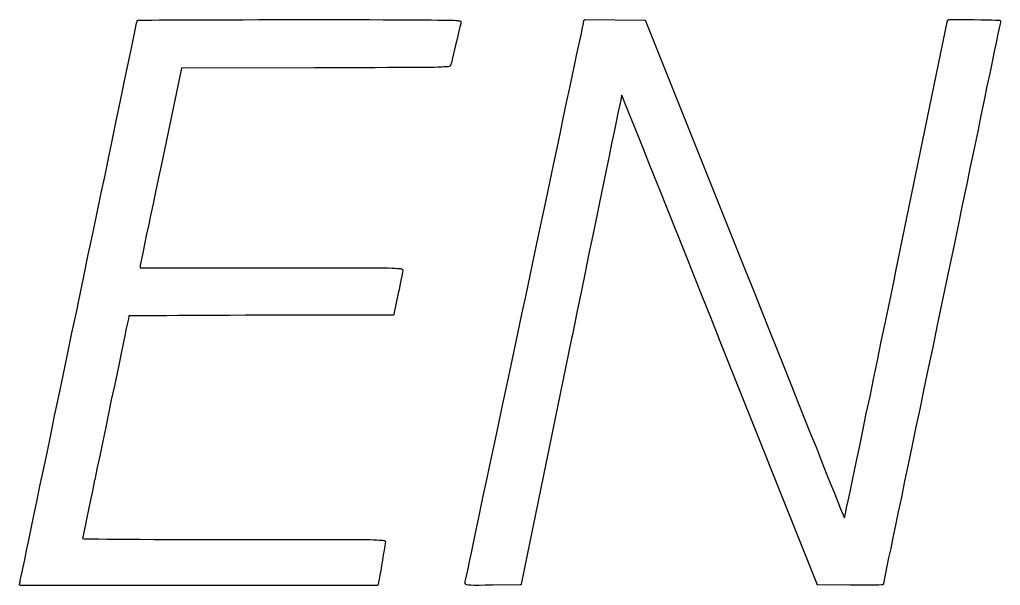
# Model space of a CAD drawing. Extents: x 107.7 to 189.7, y -115.4 to -83.3.
# Drawn here: x 156.985 to 161.521, y -114.108 to -111.49 of the extents above; entities that cross this region are included whole.
import ezdxf

# ---------------------------------------------------------------- set-up
doc = ezdxf.new("R2010")
doc.units = 0
doc.layers.add('BLACK', color=7, linetype='CONTINUOUS')

msp = doc.modelspace()

# ---------------------------------------------------------------- linework, layer by layer
at = {"layer": 'BLACK', "linetype": 'CONTINUOUS'}
for p, q in [((157.529, -111.495), (157.529, -111.494)), ((157.529, -111.494), (157.529, -111.494)), ((157.529, -111.494), (157.529, -111.494)), ((157.529, -111.494), (157.529, -111.494)), ((157.529, -111.494), (157.53, -111.494)), ((157.53, -111.494), (157.53, -111.493)), ((157.53, -111.493), (157.53, -111.493)), ((157.53, -111.493), (157.53, -111.493)), ((157.53, -111.493), (157.531, -111.493)), ((157.53, -111.494), (157.53, -111.494)), ((157.531, -111.493), (157.531, -111.493)), ((157.531, -111.493), (157.531, -111.493)), ((157.531, -111.493), (157.531, -111.493)), ((157.531, -111.493), (157.532, -111.493)), ((157.532, -111.493), (157.532, -111.493)), ((157.532, -111.493), (157.532, -111.493)), ((157.532, -111.493), (157.532, -111.493)), ((157.532, -111.493), (157.533, -111.493)), ((157.533, -111.493), (157.537, -111.492)), ((157.537, -111.492), (157.537, -111.492)), ((157.537, -111.492), (157.537, -111.492)), ((157.537, -111.492), (157.537, -111.492)), ((157.537, -111.492), (157.549, -111.492)), ((157.549, -111.492), (157.549, -111.492)), ((157.549, -111.492), (157.549, -111.492)), ((157.549, -111.492), (157.569, -111.492)), ((157.569, -111.492), (157.569, -111.492)), ((157.569, -111.492), (157.596, -111.492)), ((157.596, -111.492), (157.63, -111.491)), ((157.596, -111.492), (157.596, -111.492)), ((157.63, -111.491), (157.63, -111.491)), ((157.63, -111.491), (157.67, -111.491)), ((157.67, -111.491), (157.67, -111.491)), ((157.67, -111.491), (157.716, -111.491)), ((157.716, -111.491), (157.716, -111.491)), ((157.716, -111.491), (157.767, -111.491)), ((157.767, -111.491), (157.767, -111.491)), ((157.767, -111.491), (157.824, -111.491)), ((157.824, -111.491), (157.824, -111.491)), ((157.824, -111.491), (157.885, -111.491)), ((157.885, -111.491), (157.885, -111.491)), ((157.885, -111.491), (157.95, -111.491)), ((157.95, -111.491), (157.95, -111.491)), ((157.95, -111.491), (158.019, -111.491)), ((158.019, -111.491), (158.092, -111.49)), ((158.019, -111.491), (158.019, -111.491)), ((158.092, -111.49), (158.092, -111.49)), ((158.092, -111.49), (158.167, -111.49)), ((158.167, -111.49), (158.167, -111.49)), ((158.167, -111.49), (158.245, -111.49)), ((158.245, -111.49), (158.245, -111.49)), ((158.245, -111.49), (158.278, -111.49)), ((158.278, -111.49), (158.278, -111.49)), ((158.278, -111.49), (158.372, -111.49)), ((158.372, -111.49), (158.372, -111.49)), ((158.372, -111.49), (158.457, -111.49)), ((158.457, -111.49), (158.457, -111.49)), ((158.457, -111.49), (158.534, -111.49)), ((158.534, -111.49), (158.534, -111.49)), ((158.534, -111.49), (158.604, -111.49)), ((158.604, -111.49), (158.604, -111.49)), ((158.604, -111.49), (158.667, -111.491)), ((158.667, -111.491), (158.667, -111.491)), ((158.667, -111.491), (158.724, -111.491)), ((158.724, -111.491), (158.724, -111.491)), ((158.724, -111.491), (158.774, -111.491)), ((158.774, -111.491), (158.774, -111.491)), ((158.774, -111.491), (158.818, -111.491)), ((158.818, -111.491), (158.818, -111.491)), ((158.818, -111.491), (158.857, -111.491)), ((158.857, -111.491), (158.857, -111.491)), ((158.857, -111.491), (158.89, -111.491)), ((158.89, -111.491), (158.89, -111.491)), ((158.89, -111.491), (158.919, -111.492)), ((158.919, -111.492), (158.919, -111.492)), ((158.919, -111.492), (158.943, -111.492)), ((158.943, -111.492), (158.943, -111.492)), ((158.943, -111.492), (158.943, -111.492)), ((158.943, -111.492), (158.963, -111.492)), ((158.963, -111.492), (158.963, -111.492)), ((158.963, -111.492), (158.98, -111.493)), ((158.98, -111.493), (158.98, -111.493)), ((158.98, -111.493), (158.98, -111.493)), ((158.98, -111.493), (158.993, -111.493)), ((158.993, -111.493), (158.993, -111.493)), ((158.993, -111.493), (158.993, -111.493)), ((158.993, -111.493), (158.993, -111.493)), ((158.993, -111.493), (159.003, -111.494)), ((159.003, -111.494), (159.003, -111.494)), ((159.003, -111.494), (159.003, -111.494)), ((159.003, -111.494), (159.003, -111.494)), ((159.003, -111.494), (159.011, -111.494)), ((159.011, -111.494), (159.011, -111.494)), ((159.011, -111.494), (159.011, -111.494)), ((159.011, -111.494), (159.011, -111.494)), ((159.011, -111.494), (159.016, -111.495)), ((159.591, -111.517), (159.595, -111.494)), ((159.595, -111.494), (159.595, -111.493)), ((159.595, -111.493), (159.595, -111.493)), ((159.595, -111.493), (159.595, -111.493)), ((159.595, -111.493), (159.596, -111.493)), ((159.595, -111.494), (159.595, -111.494)), ((159.595, -111.494), (159.595, -111.494)), ((159.596, -111.492), (159.597, -111.491)), ((159.596, -111.493), (159.596, -111.492)), ((159.596, -111.492), (159.596, -111.492)), ((159.596, -111.492), (159.596, -111.492)), ((159.596, -111.492), (159.596, -111.492)), ((159.596, -111.492), (159.596, -111.492)), ((159.596, -111.492), (159.596, -111.492)), ((159.596, -111.492), (159.596, -111.492)), ((159.597, -111.491), (159.597, -111.491)), ((159.597, -111.491), (159.597, -111.491)), ((159.597, -111.491), (159.597, -111.491)), ((159.597, -111.491), (159.598, -111.491)), ((159.598, -111.491), (159.598, -111.491)), ((159.598, -111.491), (159.598, -111.491)), ((159.598, -111.491), (159.598, -111.491)), ((159.598, -111.491), (159.599, -111.491)), ((159.599, -111.491), (159.599, -111.49)), ((159.599, -111.49), (159.599, -111.49)), ((159.599, -111.49), (159.599, -111.49)), ((159.599, -111.49), (159.599, -111.49)), ((159.599, -111.49), (159.6, -111.49)), ((159.6, -111.49), (159.738, -111.491)), ((159.738, -111.491), (159.875, -111.493)), ((159.875, -111.493), (159.875, -111.493)), ((159.875, -111.493), (159.876, -111.493)), ((159.876, -111.493), (159.876, -111.493)), ((159.876, -111.493), (159.876, -111.493)), ((159.876, -111.493), (159.876, -111.493)), ((159.876, -111.493), (159.877, -111.493)), ((159.877, -111.493), (159.877, -111.493)), ((159.877, -111.493), (159.877, -111.493)), ((159.877, -111.493), (159.877, -111.493)), ((159.877, -111.493), (159.878, -111.493)), ((159.878, -111.493), (159.878, -111.493)), ((159.878, -111.493), (159.878, -111.493)), ((159.878, -111.493), (159.878, -111.493)), ((159.878, -111.493), (159.878, -111.494)), ((159.878, -111.494), (159.879, -111.494)), ((159.879, -111.494), (159.879, -111.494)), ((159.879, -111.494), (159.879, -111.494)), ((159.879, -111.494), (159.879, -111.495)), ((161.038, -112.654), (161.277, -111.494)), ((161.277, -111.493), (161.278, -111.492)), ((161.277, -111.494), (161.277, -111.493)), ((161.277, -111.493), (161.277, -111.493)), ((161.277, -111.493), (161.277, -111.493)), ((161.277, -111.493), (161.277, -111.493)), ((161.277, -111.493), (161.277, -111.493)), ((161.277, -111.493), (161.277, -111.493)), ((161.277, -111.493), (161.277, -111.493)), ((161.277, -111.494), (161.277, -111.494)), ((161.277, -111.494), (161.277, -111.494)), ((161.278, -111.492), (161.279, -111.491)), ((161.278, -111.492), (161.278, -111.492)), ((161.278, -111.492), (161.278, -111.492)), ((161.278, -111.492), (161.278, -111.492)), ((161.278, -111.492), (161.278, -111.492)), ((161.279, -111.491), (161.279, -111.491)), ((161.279, -111.491), (161.279, -111.491)), ((161.279, -111.491), (161.279, -111.491)), ((161.279, -111.491), (161.28, -111.491)), ((161.28, -111.491), (161.28, -111.491)), ((161.28, -111.491), (161.28, -111.491)), ((161.28, -111.491), (161.28, -111.491)), ((161.28, -111.491), (161.281, -111.491)), ((161.281, -111.491), (161.281, -111.49)), ((161.281, -111.49), (161.282, -111.49)), ((161.281, -111.491), (161.281, -111.491)), ((161.281, -111.491), (161.281, -111.491)), ((161.282, -111.49), (161.399, -111.49)), ((161.399, -111.49), (161.399, -111.49)), ((161.399, -111.49), (161.43, -111.491)), ((161.43, -111.491), (161.43, -111.491)), ((161.43, -111.491), (161.457, -111.491)), ((161.457, -111.491), (161.457, -111.491)), ((161.457, -111.491), (161.457, -111.491)), ((161.457, -111.491), (161.481, -111.491)), ((161.481, -111.491), (161.481, -111.491)), ((161.481, -111.491), (161.481, -111.491)), ((161.481, -111.491), (161.499, -111.492)), ((161.499, -111.492), (161.499, -111.492)), ((161.499, -111.492), (161.499, -111.492)), ((161.499, -111.492), (161.499, -111.492)), ((161.499, -111.492), (161.512, -111.492)), ((161.512, -111.492), (161.512, -111.492)), ((161.512, -111.492), (161.512, -111.492)), ((161.512, -111.492), (161.512, -111.492)), ((161.512, -111.492), (161.517, -111.493)), ((161.517, -111.493), (161.517, -111.493)), ((161.517, -111.493), (161.517, -111.493)), ((161.517, -111.493), (161.517, -111.493)), ((161.517, -111.493), (161.518, -111.493)), ((161.518, -111.493), (161.518, -111.493)), ((161.518, -111.493), (161.518, -111.493)), ((161.518, -111.493), (161.518, -111.493)), ((161.518, -111.493), (161.519, -111.493)), ((161.519, -111.493), (161.519, -111.494)), ((161.519, -111.494), (161.519, -111.494)), ((161.519, -111.494), (161.519, -111.494)), ((161.519, -111.494), (161.519, -111.494)), ((161.519, -111.494), (161.52, -111.494)), ((161.52, -111.494), (161.52, -111.494)), ((161.52, -111.494), (161.52, -111.494)), ((161.52, -111.494), (161.52, -111.495)), ((157.518, -111.545), (157.523, -111.522)), ((157.523, -111.522), (157.526, -111.506)), ((157.523, -111.522), (157.523, -111.522)), ((157.526, -111.506), (157.528, -111.498)), ((157.526, -111.506), (157.526, -111.506)), ((157.528, -111.496), (157.528, -111.495)), ((157.528, -111.495), (157.529, -111.495)), ((157.528, -111.497), (157.528, -111.496)), ((157.528, -111.496), (157.528, -111.496)), ((157.528, -111.496), (157.528, -111.496)), ((157.528, -111.496), (157.528, -111.496)), ((157.528, -111.498), (157.528, -111.497)), ((157.528, -111.497), (157.528, -111.497)), ((157.529, -111.495), (157.529, -111.495)), ((157.529, -111.495), (157.529, -111.495)), ((159.016, -111.495), (159.016, -111.495)), ((159.016, -111.495), (159.016, -111.495)), ((159.016, -111.495), (159.017, -111.495)), ((159.017, -111.495), (159.02, -111.496)), ((159.021, -111.523), (159.017, -111.542)), ((159.02, -111.496), (159.02, -111.496)), ((159.02, -111.496), (159.02, -111.496)), ((159.02, -111.496), (159.02, -111.496)), ((159.02, -111.496), (159.02, -111.496)), ((159.02, -111.496), (159.021, -111.496)), ((159.021, -111.496), (159.023, -111.497)), ((159.025, -111.51), (159.021, -111.523)), ((159.023, -111.497), (159.023, -111.497)), ((159.023, -111.497), (159.023, -111.497)), ((159.023, -111.497), (159.023, -111.497)), ((159.023, -111.497), (159.023, -111.497)), ((159.023, -111.497), (159.024, -111.497)), ((159.024, -111.497), (159.024, -111.497)), ((159.024, -111.497), (159.024, -111.497)), ((159.024, -111.497), (159.024, -111.498)), ((159.024, -111.498), (159.024, -111.498)), ((159.024, -111.498), (159.024, -111.498)), ((159.024, -111.498), (159.025, -111.498)), ((159.025, -111.498), (159.025, -111.499)), ((159.025, -111.499), (159.025, -111.499)), ((159.025, -111.499), (159.026, -111.499)), ((159.026, -111.504), (159.025, -111.51)), ((159.026, -111.499), (159.026, -111.5)), ((159.026, -111.5), (159.026, -111.5)), ((159.026, -111.5), (159.026, -111.5)), ((159.026, -111.5), (159.026, -111.5)), ((159.026, -111.5), (159.026, -111.5)), ((159.026, -111.5), (159.026, -111.501)), ((159.026, -111.501), (159.026, -111.501)), ((159.026, -111.501), (159.026, -111.501)), ((159.026, -111.501), (159.026, -111.501)), ((159.026, -111.501), (159.026, -111.502)), ((159.026, -111.502), (159.026, -111.502)), ((159.026, -111.502), (159.026, -111.502)), ((159.026, -111.502), (159.026, -111.502)), ((159.026, -111.502), (159.026, -111.503)), ((159.026, -111.503), (159.026, -111.503)), ((159.026, -111.503), (159.026, -111.504)), ((159.026, -111.504), (159.026, -111.504)), ((159.583, -111.554), (159.587, -111.533)), ((159.587, -111.533), (159.59, -111.52)), ((159.587, -111.533), (159.587, -111.533)), ((159.59, -111.52), (159.591, -111.517)), ((159.59, -111.52), (159.59, -111.52)), ((159.591, -111.517), (159.591, -111.517)), ((159.879, -111.495), (159.879, -111.495)), ((159.879, -111.495), (159.879, -111.495)), ((159.879, -111.495), (159.879, -111.495)), ((159.879, -111.495), (159.88, -111.495)), ((159.88, -111.495), (159.88, -111.496)), ((159.88, -111.496), (159.88, -111.496)), ((159.88, -111.496), (159.88, -111.496)), ((159.88, -111.496), (159.88, -111.496)), ((159.88, -111.496), (160.342, -112.652)), ((161.514, -111.536), (161.508, -111.563)), ((161.518, -111.516), (161.514, -111.536)), ((161.514, -111.536), (161.514, -111.536)), ((161.514, -111.536), (161.514, -111.536)), ((161.521, -111.503), (161.518, -111.516)), ((161.518, -111.516), (161.518, -111.516)), ((161.52, -111.495), (161.52, -111.495)), ((161.52, -111.495), (161.52, -111.495)), ((161.52, -111.495), (161.52, -111.495)), ((161.52, -111.495), (161.52, -111.495)), ((161.52, -111.495), (161.52, -111.495)), ((161.52, -111.495), (161.52, -111.495)), ((161.52, -111.495), (161.521, -111.495)), ((161.521, -111.495), (161.521, -111.495)), ((161.521, -111.495), (161.521, -111.495)), ((161.521, -111.495), (161.521, -111.495)), ((161.521, -111.495), (161.521, -111.496)), ((161.521, -111.496), (161.521, -111.496)), ((161.521, -111.496), (161.521, -111.496)), ((161.521, -111.496), (161.521, -111.496)), ((161.521, -111.496), (161.521, -111.497)), ((161.521, -111.497), (161.521, -111.497)), ((161.521, -111.497), (161.521, -111.497)), ((161.521, -111.497), (161.521, -111.497)), ((161.521, -111.497), (161.521, -111.497)), ((161.521, -111.497), (161.521, -111.498)), ((161.521, -111.498), (161.521, -111.498)), ((161.521, -111.498), (161.521, -111.498)), ((161.521, -111.498), (161.521, -111.498)), ((161.521, -111.498), (161.521, -111.499)), ((161.521, -111.499), (161.521, -111.499)), ((161.521, -111.499), (161.521, -111.499)), ((161.521, -111.499), (161.521, -111.503)), ((161.521, -111.503), (161.521, -111.503)), ((161.521, -111.503), (161.521, -111.503)), ((157.504, -111.614), (157.512, -111.576)), ((157.512, -111.576), (157.518, -111.546)), ((157.512, -111.576), (157.512, -111.576)), ((157.518, -111.546), (157.518, -111.545)), ((159.011, -111.565), (159.005, -111.591)), ((159.017, -111.542), (159.011, -111.565)), ((159.011, -111.565), (159.011, -111.565)), ((159.017, -111.542), (159.017, -111.542)), ((159.57, -111.615), (159.577, -111.581)), ((159.577, -111.581), (159.583, -111.554)), ((159.577, -111.581), (159.577, -111.581)), ((159.583, -111.554), (159.583, -111.554)), ((159.583, -111.554), (159.583, -111.554)), ((161.508, -111.563), (161.501, -111.597)), ((161.508, -111.563), (161.508, -111.563)), ((157.495, -111.658), (157.504, -111.614)), ((157.504, -111.614), (157.504, -111.614)), ((157.504, -111.614), (157.504, -111.614)), ((158.996, -111.629), (158.99, -111.654)), ((159.002, -111.602), (158.996, -111.629)), ((158.996, -111.629), (158.996, -111.629)), ((158.996, -111.629), (158.996, -111.629)), ((159.005, -111.591), (159.002, -111.602)), ((159.002, -111.602), (159.002, -111.602)), ((159.005, -111.591), (159.005, -111.591)), ((159.005, -111.591), (159.005, -111.591)), ((159.561, -111.656), (159.57, -111.615)), ((159.57, -111.615), (159.57, -111.615)), ((161.501, -111.597), (161.493, -111.638)), ((161.501, -111.597), (161.501, -111.597)), ((161.501, -111.597), (161.501, -111.597)), ((157.484, -111.709), (157.495, -111.658)), ((157.495, -111.658), (157.495, -111.658)), ((157.495, -111.658), (157.495, -111.658)), ((158.985, -111.675), (158.982, -111.69)), ((158.99, -111.654), (158.985, -111.674)), ((158.985, -111.674), (158.985, -111.675)), ((158.99, -111.654), (158.99, -111.654)), ((158.99, -111.654), (158.99, -111.654)), ((159.551, -111.702), (159.561, -111.656)), ((159.561, -111.656), (159.561, -111.656)), ((161.493, -111.638), (161.483, -111.686)), ((161.493, -111.638), (161.493, -111.638)), ((157.472, -111.765), (157.484, -111.709)), ((157.484, -111.709), (157.484, -111.709)), ((157.484, -111.709), (157.484, -111.709)), ((157.734, -111.714), (157.639, -112.167)), ((158.351, -111.713), (157.734, -111.714)), ((158.418, -111.713), (158.351, -111.713)), ((158.496, -111.713), (158.418, -111.713)), ((158.567, -111.713), (158.496, -111.713)), ((158.496, -111.713), (158.496, -111.713)), ((158.63, -111.713), (158.567, -111.713)), ((158.567, -111.713), (158.567, -111.713)), ((158.687, -111.712), (158.63, -111.713)), ((158.63, -111.713), (158.63, -111.713)), ((158.737, -111.712), (158.687, -111.712)), ((158.687, -111.712), (158.687, -111.712)), ((158.78, -111.712), (158.737, -111.712)), ((158.737, -111.712), (158.737, -111.712)), ((158.818, -111.712), (158.78, -111.712)), ((158.78, -111.712), (158.78, -111.712)), ((158.851, -111.711), (158.818, -111.712)), ((158.818, -111.712), (158.818, -111.712)), ((158.879, -111.711), (158.851, -111.711)), ((158.851, -111.711), (158.851, -111.711)), ((158.902, -111.711), (158.879, -111.711)), ((158.879, -111.711), (158.879, -111.711)), ((158.879, -111.711), (158.879, -111.711)), ((158.921, -111.71), (158.902, -111.711)), ((158.902, -111.711), (158.902, -111.711)), ((158.902, -111.711), (158.902, -111.711)), ((158.937, -111.71), (158.921, -111.71)), ((158.921, -111.71), (158.921, -111.71)), ((158.921, -111.71), (158.921, -111.71)), ((158.949, -111.709), (158.937, -111.71)), ((158.937, -111.71), (158.937, -111.71)), ((158.937, -111.71), (158.937, -111.71)), ((158.958, -111.709), (158.949, -111.709)), ((158.949, -111.709), (158.949, -111.709)), ((158.949, -111.709), (158.949, -111.709)), ((158.949, -111.709), (158.949, -111.709)), ((158.965, -111.708), (158.958, -111.709)), ((158.958, -111.709), (158.958, -111.709)), ((158.958, -111.709), (158.958, -111.709)), ((158.958, -111.709), (158.958, -111.709)), ((158.97, -111.707), (158.965, -111.708)), ((158.965, -111.708), (158.965, -111.708)), ((158.965, -111.708), (158.965, -111.708)), ((158.965, -111.708), (158.965, -111.708)), ((158.973, -111.706), (158.97, -111.707)), ((158.97, -111.707), (158.97, -111.707)), ((158.97, -111.707), (158.97, -111.707)), ((158.97, -111.707), (158.97, -111.707)), ((158.974, -111.706), (158.973, -111.706)), ((158.973, -111.706), (158.973, -111.706)), ((158.973, -111.706), (158.973, -111.706)), ((158.976, -111.705), (158.974, -111.706)), ((158.974, -111.706), (158.974, -111.706)), ((158.974, -111.706), (158.974, -111.706)), ((158.974, -111.706), (158.974, -111.706)), ((158.974, -111.706), (158.974, -111.706)), ((158.977, -111.704), (158.976, -111.705)), ((158.976, -111.705), (158.976, -111.705)), ((158.976, -111.705), (158.976, -111.705)), ((158.976, -111.705), (158.976, -111.705)), ((158.978, -111.703), (158.977, -111.703)), ((158.977, -111.703), (158.977, -111.704)), ((158.977, -111.704), (158.977, -111.704)), ((158.977, -111.704), (158.977, -111.704)), ((158.977, -111.704), (158.977, -111.704)), ((158.977, -111.704), (158.977, -111.704)), ((158.977, -111.704), (158.977, -111.704)), ((158.979, -111.701), (158.978, -111.702)), ((158.978, -111.702), (158.978, -111.702)), ((158.978, -111.702), (158.978, -111.702)), ((158.978, -111.702), (158.978, -111.702)), ((158.978, -111.702), (158.978, -111.703)), ((158.981, -111.69), (158.979, -111.699)), ((158.979, -111.699), (158.979, -111.699)), ((158.979, -111.699), (158.979, -111.699)), ((158.979, -111.699), (158.979, -111.699)), ((158.979, -111.699), (158.979, -111.701)), ((158.979, -111.701), (158.979, -111.701)), ((158.979, -111.701), (158.979, -111.701)), ((158.979, -111.701), (158.979, -111.701)), ((158.982, -111.69), (158.981, -111.69)), ((158.981, -111.69), (158.981, -111.69)), ((159.54, -111.754), (159.551, -111.702)), ((159.551, -111.702), (159.551, -111.702)), ((159.551, -111.702), (159.551, -111.702)), ((161.483, -111.686), (161.472, -111.739)), ((157.459, -111.827), (157.472, -111.765)), ((157.472, -111.765), (157.472, -111.765)), ((157.472, -111.765), (157.472, -111.765)), ((159.528, -111.812), (159.54, -111.755)), ((159.54, -111.755), (159.54, -111.754)), ((159.54, -111.754), (159.54, -111.754)), ((161.472, -111.739), (161.459, -111.798)), ((159.515, -111.874), (159.528, -111.812)), ((159.528, -111.812), (159.528, -111.812)), ((159.528, -111.812), (159.528, -111.812)), ((161.459, -111.798), (161.446, -111.863)), ((161.459, -111.798), (161.459, -111.798)), ((157.445, -111.894), (157.459, -111.827)), ((157.459, -111.827), (157.459, -111.827)), ((157.459, -111.827), (157.459, -111.827)), ((159.769, -111.842), (159.765, -111.862)), ((159.77, -111.84), (159.769, -111.842)), ((159.769, -111.842), (159.769, -111.842)), ((159.776, -111.855), (159.77, -111.84)), ((159.785, -111.879), (159.776, -111.855)), ((159.776, -111.855), (159.776, -111.855)), ((157.43, -111.966), (157.445, -111.894)), ((157.445, -111.894), (157.445, -111.894)), ((157.445, -111.894), (157.445, -111.894)), ((159.501, -111.94), (159.515, -111.874)), ((159.515, -111.874), (159.515, -111.874)), ((159.515, -111.874), (159.515, -111.874)), ((159.759, -111.889), (159.752, -111.923)), ((159.765, -111.862), (159.759, -111.889)), ((159.759, -111.889), (159.759, -111.889)), ((159.765, -111.862), (159.765, -111.862)), ((159.765, -111.862), (159.765, -111.862)), ((159.798, -111.909), (159.785, -111.879)), ((159.785, -111.879), (159.785, -111.879)), ((159.785, -111.879), (159.785, -111.879)), ((161.446, -111.863), (161.431, -111.933)), ((161.446, -111.863), (161.446, -111.863)), ((159.486, -112.011), (159.501, -111.94)), ((159.501, -111.94), (159.501, -111.94)), ((159.501, -111.94), (159.501, -111.94)), ((159.752, -111.923), (159.744, -111.963)), ((159.752, -111.923), (159.752, -111.923)), ((159.798, -111.91), (159.798, -111.909)), ((159.798, -111.909), (159.798, -111.909)), ((159.813, -111.947), (159.798, -111.91)), ((159.83, -111.99), (159.813, -111.947)), ((159.813, -111.947), (159.813, -111.947)), ((161.431, -111.933), (161.416, -112.008)), ((157.414, -112.043), (157.43, -111.966)), ((157.43, -111.966), (157.43, -111.966)), ((157.43, -111.966), (157.43, -111.966)), ((159.744, -111.963), (159.734, -112.01)), ((159.744, -111.963), (159.744, -111.963)), ((159.85, -112.039), (159.83, -111.99)), ((159.83, -111.99), (159.83, -111.99)), ((159.471, -112.085), (159.486, -112.011)), ((159.486, -112.011), (159.486, -112.011)), ((159.486, -112.011), (159.486, -112.011)), ((159.734, -112.01), (159.723, -112.063)), ((159.734, -112.01), (159.734, -112.01)), ((159.872, -112.093), (159.85, -112.039)), ((159.85, -112.039), (159.85, -112.039)), ((159.85, -112.039), (159.85, -112.039)), ((161.416, -112.008), (161.399, -112.087)), ((161.416, -112.008), (161.416, -112.008)), ((157.397, -112.125), (157.414, -112.043)), ((157.414, -112.043), (157.414, -112.043)), ((157.414, -112.043), (157.414, -112.043)), ((159.723, -112.063), (159.711, -112.122)), ((159.723, -112.063), (159.723, -112.063)), ((157.38, -112.21), (157.397, -112.125)), ((157.397, -112.125), (157.397, -112.125)), ((157.397, -112.125), (157.397, -112.125)), ((159.454, -112.162), (159.471, -112.085)), ((159.471, -112.085), (159.471, -112.085)), ((159.711, -112.122), (159.698, -112.186)), ((159.711, -112.122), (159.711, -112.122)), ((159.895, -112.152), (159.872, -112.093)), ((159.872, -112.093), (159.872, -112.093)), ((159.872, -112.093), (159.872, -112.093)), ((161.399, -112.087), (161.382, -112.171)), ((157.639, -112.167), (157.626, -112.228)), ((159.437, -112.243), (159.454, -112.162)), ((159.454, -112.162), (159.454, -112.162)), ((159.454, -112.162), (159.454, -112.162)), ((159.895, -112.153), (159.895, -112.152)), ((159.895, -112.152), (159.895, -112.152)), ((159.921, -112.217), (159.895, -112.153)), ((161.382, -112.171), (161.364, -112.258)), ((157.361, -112.299), (157.38, -112.21)), ((157.38, -112.21), (157.38, -112.21)), ((159.698, -112.186), (159.684, -112.254)), ((159.949, -112.286), (159.921, -112.217)), ((159.921, -112.217), (159.921, -112.217)), ((157.626, -112.228), (157.613, -112.287)), ((157.626, -112.228), (157.626, -112.228)), ((159.42, -112.325), (159.437, -112.243)), ((159.437, -112.243), (159.437, -112.243)), ((159.684, -112.254), (159.669, -112.328)), ((161.364, -112.258), (161.345, -112.349)), ((161.364, -112.258), (161.364, -112.258)), ((157.342, -112.391), (157.361, -112.299)), ((157.361, -112.299), (157.361, -112.299)), ((157.361, -112.299), (157.361, -112.299)), ((157.613, -112.287), (157.602, -112.343)), ((157.613, -112.287), (157.613, -112.287)), ((159.978, -112.359), (159.949, -112.286)), ((159.949, -112.286), (159.949, -112.286)), ((159.949, -112.286), (159.949, -112.286)), ((157.602, -112.343), (157.591, -112.396)), ((157.602, -112.343), (157.602, -112.343)), ((159.402, -112.41), (159.42, -112.325)), ((159.669, -112.328), (159.653, -112.405)), ((161.345, -112.349), (161.325, -112.443)), ((157.322, -112.487), (157.342, -112.391)), ((157.342, -112.391), (157.342, -112.391)), ((157.591, -112.396), (157.581, -112.445)), ((157.591, -112.396), (157.591, -112.396)), ((160.009, -112.436), (159.978, -112.359)), ((159.978, -112.359), (159.978, -112.359)), ((157.581, -112.445), (157.571, -112.489)), ((157.581, -112.445), (157.581, -112.445)), ((159.384, -112.497), (159.402, -112.41)), ((159.402, -112.41), (159.402, -112.41)), ((159.653, -112.405), (159.636, -112.487)), ((159.653, -112.405), (159.653, -112.405)), ((160.041, -112.517), (160.009, -112.436)), ((160.009, -112.436), (160.009, -112.436)), ((161.325, -112.443), (161.305, -112.54)), ((157.301, -112.585), (157.322, -112.487)), ((157.322, -112.487), (157.322, -112.487)), ((157.571, -112.489), (157.563, -112.529)), ((157.571, -112.489), (157.571, -112.489)), ((159.636, -112.487), (159.618, -112.572)), ((159.636, -112.487), (159.636, -112.487)), ((157.563, -112.529), (157.556, -112.563)), ((159.365, -112.585), (159.384, -112.497)), ((159.384, -112.497), (159.384, -112.497)), ((160.075, -112.601), (160.041, -112.517)), ((160.041, -112.517), (160.041, -112.517)), ((157.556, -112.563), (157.551, -112.591)), ((157.556, -112.563), (157.556, -112.563)), ((159.618, -112.572), (159.6, -112.66)), ((159.618, -112.572), (159.618, -112.572)), ((161.305, -112.54), (161.284, -112.64)), ((157.28, -112.686), (157.301, -112.585)), ((157.301, -112.585), (157.301, -112.585)), ((157.543, -112.627), (157.542, -112.633)), ((157.546, -112.613), (157.543, -112.627)), ((157.551, -112.591), (157.546, -112.613)), ((157.551, -112.591), (157.551, -112.591)), ((159.346, -112.674), (159.365, -112.585)), ((159.365, -112.585), (159.365, -112.585)), ((160.109, -112.688), (160.075, -112.601)), ((160.075, -112.601), (160.075, -112.601)), ((157.542, -112.633), (157.542, -112.638)), ((157.542, -112.638), (158.145, -112.638)), ((158.145, -112.638), (158.228, -112.638)), ((158.228, -112.638), (158.229, -112.638)), ((158.229, -112.638), (158.304, -112.638)), ((158.304, -112.638), (158.304, -112.638)), ((158.304, -112.638), (158.372, -112.638)), ((158.372, -112.638), (158.372, -112.638)), ((158.372, -112.638), (158.433, -112.638)), ((158.433, -112.638), (158.433, -112.638)), ((158.433, -112.638), (158.487, -112.638)), ((158.487, -112.638), (158.487, -112.638)), ((158.487, -112.638), (158.535, -112.638)), ((158.535, -112.638), (158.535, -112.638)), ((158.535, -112.638), (158.576, -112.638)), ((158.576, -112.638), (158.576, -112.638)), ((158.576, -112.638), (158.612, -112.638)), ((158.612, -112.638), (158.612, -112.638)), ((158.612, -112.638), (158.643, -112.638)), ((158.643, -112.638), (158.643, -112.638)), ((158.643, -112.638), (158.669, -112.639)), ((158.669, -112.639), (158.669, -112.639)), ((158.669, -112.639), (158.669, -112.639)), ((158.669, -112.639), (158.69, -112.639)), ((158.69, -112.639), (158.69, -112.639)), ((158.69, -112.639), (158.708, -112.64)), ((158.708, -112.64), (158.708, -112.64)), ((158.708, -112.64), (158.708, -112.64)), ((158.708, -112.64), (158.722, -112.64)), ((158.722, -112.64), (158.722, -112.64)), ((158.722, -112.64), (158.722, -112.64)), ((158.722, -112.64), (158.722, -112.64)), ((158.722, -112.64), (158.732, -112.641)), ((158.732, -112.641), (158.732, -112.641)), ((158.732, -112.641), (158.732, -112.641)), ((158.732, -112.641), (158.732, -112.641)), ((158.732, -112.641), (158.74, -112.641)), ((158.74, -112.641), (158.74, -112.641)), ((158.74, -112.641), (158.741, -112.641)), ((158.741, -112.641), (158.741, -112.641)), ((158.741, -112.641), (158.746, -112.642)), ((158.746, -112.642), (158.746, -112.642)), ((158.746, -112.642), (158.746, -112.642)), ((158.746, -112.642), (158.747, -112.642)), ((158.747, -112.642), (158.75, -112.643)), ((158.75, -112.643), (158.75, -112.643)), ((158.75, -112.643), (158.751, -112.643)), ((158.754, -112.67), (158.75, -112.689)), ((158.751, -112.643), (158.751, -112.643)), ((158.751, -112.643), (158.753, -112.644)), ((158.753, -112.644), (158.753, -112.644)), ((158.753, -112.644), (158.753, -112.644)), ((158.753, -112.644), (158.753, -112.644)), ((158.753, -112.644), (158.754, -112.644)), ((158.754, -112.644), (158.754, -112.644)), ((158.754, -112.644), (158.754, -112.644)), ((158.754, -112.644), (158.754, -112.645)), ((158.754, -112.645), (158.754, -112.645)), ((158.754, -112.645), (158.755, -112.645)), ((158.756, -112.657), (158.754, -112.67)), ((158.754, -112.67), (158.754, -112.67)), ((158.755, -112.645), (158.755, -112.645)), ((158.755, -112.645), (158.755, -112.645)), ((158.755, -112.645), (158.756, -112.646)), ((158.756, -112.646), (158.756, -112.646)), ((158.756, -112.646), (158.756, -112.647)), ((158.756, -112.647), (158.756, -112.647)), ((158.756, -112.647), (158.756, -112.647)), ((158.756, -112.647), (158.756, -112.647)), ((158.756, -112.647), (158.756, -112.647)), ((158.756, -112.647), (158.757, -112.648)), ((158.757, -112.651), (158.756, -112.657)), ((158.756, -112.657), (158.756, -112.657)), ((158.756, -112.657), (158.756, -112.657)), ((158.756, -112.657), (158.756, -112.657)), ((158.757, -112.648), (158.757, -112.648)), ((158.757, -112.648), (158.757, -112.648)), ((158.757, -112.648), (158.757, -112.648)), ((158.757, -112.648), (158.757, -112.649)), ((158.757, -112.649), (158.757, -112.649)), ((158.757, -112.649), (158.757, -112.649)), ((158.757, -112.649), (158.757, -112.65)), ((158.757, -112.65), (158.757, -112.65)), ((158.757, -112.65), (158.757, -112.65)), ((158.757, -112.65), (158.757, -112.65)), ((158.757, -112.65), (158.757, -112.651)), ((158.757, -112.651), (158.757, -112.651)), ((159.327, -112.763), (159.346, -112.674)), ((159.346, -112.674), (159.346, -112.674)), ((159.6, -112.66), (159.582, -112.751)), ((159.6, -112.66), (159.6, -112.66)), ((160.342, -112.652), (160.38, -112.747)), ((161.029, -112.697), (161.038, -112.654)), ((161.038, -112.654), (161.038, -112.654)), ((161.038, -112.654), (161.038, -112.654)), ((161.284, -112.64), (161.263, -112.742)), ((161.284, -112.64), (161.284, -112.64)), ((157.259, -112.789), (157.28, -112.686)), ((157.28, -112.686), (157.28, -112.686)), ((158.745, -112.713), (158.74, -112.739)), ((158.75, -112.689), (158.745, -112.713)), ((158.745, -112.713), (158.745, -112.713)), ((158.745, -112.713), (158.745, -112.713)), ((158.75, -112.689), (158.75, -112.689)), ((158.75, -112.689), (158.75, -112.689)), ((158.75, -112.689), (158.75, -112.689)), ((158.75, -112.689), (158.75, -112.689)), ((160.145, -112.777), (160.109, -112.688)), ((160.109, -112.688), (160.109, -112.688)), ((160.109, -112.688), (160.109, -112.688)), ((161.009, -112.793), (161.029, -112.697)), ((161.029, -112.697), (161.029, -112.697)), ((161.029, -112.697), (161.029, -112.697)), ((158.736, -112.756), (158.716, -112.853)), ((158.74, -112.739), (158.736, -112.756)), ((158.736, -112.756), (158.736, -112.756)), ((158.74, -112.739), (158.74, -112.739)), ((159.308, -112.853), (159.327, -112.763)), ((159.327, -112.763), (159.327, -112.763)), ((159.582, -112.751), (159.562, -112.845)), ((159.582, -112.751), (159.582, -112.751)), ((160.38, -112.747), (160.417, -112.84)), ((161.263, -112.742), (161.25, -112.8)), ((157.249, -112.838), (157.259, -112.789)), ((160.182, -112.869), (160.145, -112.777)), ((160.145, -112.777), (160.145, -112.777)), ((160.145, -112.777), (160.145, -112.777)), ((160.989, -112.888), (161.009, -112.793)), ((161.009, -112.793), (161.009, -112.793)), ((161.25, -112.8), (161.229, -112.904)), ((157.227, -112.94), (157.249, -112.838)), ((157.249, -112.838), (157.249, -112.838)), ((158.716, -112.855), (158.715, -112.855)), ((158.715, -112.855), (158.715, -112.855)), ((158.715, -112.855), (158.715, -112.855)), ((158.715, -112.855), (158.715, -112.855)), ((158.715, -112.855), (158.715, -112.856)), ((158.716, -112.853), (158.716, -112.853)), ((158.716, -112.853), (158.716, -112.854)), ((158.716, -112.854), (158.716, -112.854)), ((158.716, -112.854), (158.716, -112.854)), ((158.716, -112.854), (158.716, -112.854)), ((158.716, -112.854), (158.716, -112.855)), ((159.289, -112.942), (159.308, -112.853)), ((159.562, -112.845), (159.543, -112.941)), ((160.417, -112.84), (160.417, -112.84)), ((160.417, -112.84), (160.453, -112.93)), ((157.484, -112.893), (157.478, -112.919)), ((157.488, -112.874), (157.484, -112.893)), ((157.484, -112.893), (157.484, -112.893)), ((157.49, -112.862), (157.488, -112.874)), ((157.488, -112.874), (157.488, -112.874)), ((157.491, -112.861), (157.49, -112.861)), ((157.49, -112.861), (157.49, -112.862)), ((157.49, -112.862), (157.49, -112.862)), ((157.502, -112.861), (157.491, -112.861)), ((157.522, -112.861), (157.502, -112.861)), ((157.502, -112.861), (157.502, -112.861)), ((157.548, -112.86), (157.522, -112.861)), ((157.522, -112.861), (157.522, -112.861)), ((157.582, -112.86), (157.548, -112.86)), ((157.548, -112.86), (157.548, -112.86)), ((157.621, -112.86), (157.582, -112.86)), ((157.666, -112.86), (157.621, -112.86)), ((157.716, -112.859), (157.666, -112.86)), ((157.771, -112.859), (157.716, -112.859)), ((157.83, -112.859), (157.771, -112.859)), ((157.892, -112.859), (157.83, -112.859)), ((157.959, -112.859), (157.892, -112.859)), ((158.028, -112.858), (157.959, -112.859)), ((158.099, -112.858), (158.028, -112.858)), ((158.711, -112.857), (158.099, -112.858)), ((158.712, -112.857), (158.711, -112.857)), ((158.713, -112.857), (158.712, -112.857)), ((158.712, -112.857), (158.712, -112.857)), ((158.712, -112.857), (158.712, -112.857)), ((158.712, -112.857), (158.712, -112.857)), ((158.714, -112.857), (158.713, -112.857)), ((158.713, -112.857), (158.713, -112.857)), ((158.713, -112.857), (158.713, -112.857)), ((158.713, -112.857), (158.713, -112.857)), ((158.715, -112.856), (158.714, -112.856)), ((158.714, -112.856), (158.714, -112.856)), ((158.714, -112.856), (158.714, -112.856)), ((158.714, -112.856), (158.714, -112.856)), ((158.714, -112.856), (158.714, -112.857)), ((158.715, -112.856), (158.715, -112.856)), ((158.715, -112.856), (158.715, -112.856)), ((160.219, -112.963), (160.182, -112.869)), ((160.182, -112.869), (160.182, -112.869)), ((160.97, -112.979), (160.989, -112.888)), ((160.989, -112.888), (160.989, -112.888)), ((157.206, -113.04), (157.227, -112.94)), ((157.227, -112.94), (157.227, -112.94)), ((157.478, -112.919), (157.472, -112.952)), ((157.478, -112.919), (157.478, -112.919)), ((157.478, -112.919), (157.478, -112.919)), ((159.271, -113.031), (159.289, -112.942)), ((159.289, -112.942), (159.289, -112.942)), ((159.543, -112.942), (159.538, -112.965)), ((159.543, -112.941), (159.543, -112.942)), ((160.453, -112.93), (160.488, -113.018)), ((161.229, -112.904), (161.208, -113.005)), ((157.464, -112.99), (157.455, -113.033)), ((157.472, -112.952), (157.464, -112.99)), ((157.464, -112.99), (157.464, -112.99)), ((157.472, -112.952), (157.472, -112.952)), ((159.538, -112.965), (159.305, -114.102)), ((160.219, -112.964), (160.219, -112.963)), ((160.219, -112.963), (160.219, -112.963)), ((160.673, -114.103), (160.219, -112.964)), ((160.952, -113.068), (160.97, -112.979)), ((160.97, -112.979), (160.97, -112.979)), ((160.97, -112.979), (160.97, -112.979)), ((157.455, -113.033), (157.445, -113.082)), ((157.455, -113.033), (157.455, -113.033)), ((159.252, -113.119), (159.271, -113.031)), ((159.271, -113.031), (159.271, -113.031)), ((160.488, -113.018), (160.488, -113.018)), ((160.488, -113.018), (160.522, -113.103)), ((161.208, -113.005), (161.187, -113.103)), ((161.208, -113.005), (161.208, -113.005)), ((157.186, -113.137), (157.206, -113.04)), ((157.445, -113.082), (157.434, -113.134)), ((157.445, -113.082), (157.445, -113.082)), ((160.934, -113.153), (160.952, -113.068)), ((160.952, -113.068), (160.952, -113.068)), ((160.952, -113.068), (160.952, -113.068)), ((159.234, -113.205), (159.252, -113.119)), ((159.252, -113.119), (159.252, -113.119)), ((160.522, -113.103), (160.555, -113.185)), ((161.187, -113.103), (161.167, -113.199)), ((157.166, -113.232), (157.186, -113.137)), ((157.186, -113.137), (157.186, -113.137)), ((157.434, -113.134), (157.422, -113.191)), ((157.434, -113.134), (157.434, -113.134)), ((160.918, -113.234), (160.934, -113.153)), ((160.934, -113.153), (160.934, -113.153)), ((160.934, -113.153), (160.934, -113.153)), ((157.422, -113.191), (157.409, -113.25)), ((157.422, -113.191), (157.422, -113.191)), ((159.216, -113.29), (159.234, -113.205)), ((160.555, -113.185), (160.555, -113.185)), ((160.555, -113.185), (160.586, -113.263)), ((161.167, -113.199), (161.148, -113.292)), ((157.147, -113.323), (157.166, -113.232)), ((157.166, -113.232), (157.166, -113.232)), ((157.409, -113.25), (157.396, -113.313)), ((157.409, -113.25), (157.409, -113.25)), ((160.586, -113.263), (160.586, -113.263)), ((160.586, -113.263), (160.615, -113.337)), ((160.901, -113.312), (160.918, -113.234)), ((160.918, -113.234), (160.918, -113.234)), ((159.198, -113.373), (159.216, -113.29)), ((159.216, -113.29), (159.216, -113.29)), ((159.216, -113.29), (159.216, -113.29)), ((161.148, -113.292), (161.129, -113.382)), ((157.129, -113.411), (157.147, -113.323)), ((157.396, -113.313), (157.383, -113.376)), ((157.396, -113.313), (157.396, -113.313)), ((160.615, -113.337), (160.643, -113.407)), ((160.886, -113.385), (160.901, -113.312)), ((160.901, -113.312), (160.901, -113.312)), ((157.383, -113.376), (157.37, -113.44)), ((159.181, -113.453), (159.198, -113.373)), ((159.198, -113.373), (159.198, -113.373)), ((160.872, -113.454), (160.886, -113.385)), ((160.886, -113.385), (160.886, -113.385)), ((160.886, -113.385), (160.886, -113.385)), ((161.129, -113.382), (161.111, -113.467)), ((161.129, -113.382), (161.129, -113.382)), ((157.112, -113.494), (157.129, -113.411)), ((157.37, -113.44), (157.357, -113.503)), ((157.37, -113.44), (157.37, -113.44)), ((160.643, -113.407), (160.67, -113.472)), ((159.165, -113.53), (159.181, -113.453)), ((159.181, -113.453), (159.181, -113.453)), ((160.67, -113.472), (160.67, -113.472)), ((160.67, -113.472), (160.67, -113.472)), ((160.67, -113.472), (160.694, -113.533)), ((160.859, -113.518), (160.872, -113.454)), ((160.872, -113.454), (160.872, -113.454)), ((160.872, -113.454), (160.872, -113.454)), ((161.111, -113.467), (161.094, -113.549)), ((161.111, -113.467), (161.111, -113.467)), ((157.095, -113.574), (157.112, -113.494)), ((157.357, -113.503), (157.344, -113.563)), ((159.149, -113.604), (159.165, -113.53)), ((160.694, -113.533), (160.694, -113.533)), ((160.694, -113.533), (160.716, -113.588)), ((160.846, -113.576), (160.859, -113.518)), ((160.859, -113.518), (160.859, -113.518)), ((157.079, -113.649), (157.095, -113.574)), ((157.095, -113.574), (157.095, -113.574)), ((157.344, -113.563), (157.333, -113.619)), ((160.835, -113.629), (160.846, -113.576)), ((160.846, -113.576), (160.846, -113.576)), ((160.846, -113.576), (160.846, -113.576)), ((161.094, -113.549), (161.078, -113.626)), ((157.332, -113.619), (157.322, -113.672)), ((157.333, -113.619), (157.332, -113.619)), ((157.332, -113.619), (157.332, -113.619)), ((159.134, -113.674), (159.149, -113.604)), ((160.716, -113.588), (160.736, -113.638)), ((161.078, -113.626), (161.063, -113.699)), ((161.078, -113.626), (161.078, -113.626)), ((157.065, -113.72), (157.079, -113.649)), ((157.079, -113.649), (157.079, -113.649)), ((157.322, -113.672), (157.312, -113.72)), ((157.322, -113.672), (157.322, -113.672)), ((160.736, -113.638), (160.736, -113.638)), ((160.736, -113.638), (160.736, -113.638)), ((160.736, -113.638), (160.736, -113.638)), ((160.736, -113.638), (160.736, -113.638)), ((160.736, -113.638), (160.754, -113.682)), ((160.826, -113.675), (160.835, -113.629)), ((159.12, -113.74), (159.134, -113.674)), ((159.134, -113.674), (159.134, -113.674)), ((160.754, -113.682), (160.754, -113.682)), ((160.754, -113.682), (160.769, -113.721)), ((160.81, -113.749), (160.817, -113.716)), ((160.817, -113.716), (160.826, -113.675)), ((160.817, -113.716), (160.817, -113.716)), ((160.826, -113.675), (160.826, -113.675)), ((160.826, -113.675), (160.826, -113.675)), ((160.826, -113.675), (160.826, -113.675)), ((161.063, -113.699), (161.049, -113.767)), ((161.063, -113.699), (161.063, -113.699)), ((157.051, -113.785), (157.065, -113.72)), ((157.065, -113.72), (157.065, -113.72)), ((157.312, -113.72), (157.302, -113.764)), ((159.107, -113.802), (159.12, -113.74)), ((159.12, -113.74), (159.12, -113.74)), ((159.12, -113.74), (159.12, -113.74)), ((160.769, -113.721), (160.769, -113.721)), ((160.769, -113.721), (160.782, -113.753)), ((160.782, -113.753), (160.782, -113.753)), ((160.782, -113.753), (160.792, -113.778)), ((160.804, -113.776), (160.81, -113.749)), ((160.81, -113.749), (160.81, -113.749)), ((160.81, -113.749), (160.81, -113.749)), ((157.039, -113.845), (157.051, -113.785)), ((157.295, -113.802), (157.288, -113.834)), ((157.302, -113.764), (157.295, -113.802)), ((157.295, -113.802), (157.295, -113.802)), ((157.302, -113.764), (157.302, -113.764)), ((159.095, -113.859), (159.107, -113.802)), ((159.107, -113.802), (159.107, -113.802)), ((159.107, -113.802), (159.107, -113.802)), ((160.792, -113.778), (160.8, -113.796)), ((160.8, -113.796), (160.804, -113.776)), ((160.8, -113.796), (160.8, -113.796)), ((160.8, -113.796), (160.8, -113.796)), ((160.8, -113.796), (160.8, -113.796)), ((160.804, -113.776), (160.804, -113.776)), ((161.049, -113.767), (161.036, -113.829)), ((157.027, -113.899), (157.039, -113.845)), ((157.039, -113.845), (157.039, -113.845)), ((157.039, -113.845), (157.039, -113.845)), ((157.288, -113.834), (157.282, -113.861)), ((157.288, -113.834), (157.288, -113.834)), ((161.036, -113.829), (161.024, -113.886)), ((157.279, -113.88), (157.276, -113.891)), ((157.276, -113.891), (157.283, -113.892)), ((157.282, -113.861), (157.279, -113.88)), ((157.279, -113.88), (157.279, -113.88)), ((157.282, -113.861), (157.282, -113.861)), ((157.283, -113.892), (157.299, -113.892)), ((157.299, -113.892), (157.322, -113.893)), ((157.322, -113.893), (157.322, -113.893)), ((157.322, -113.893), (157.351, -113.893)), ((157.351, -113.893), (157.351, -113.893)), ((157.351, -113.893), (157.388, -113.894)), ((157.388, -113.894), (157.388, -113.894)), ((157.388, -113.894), (157.431, -113.894)), ((157.431, -113.894), (157.431, -113.894)), ((157.431, -113.894), (157.482, -113.894)), ((157.482, -113.894), (157.482, -113.894)), ((157.482, -113.894), (157.541, -113.894)), ((157.541, -113.894), (157.541, -113.894)), ((157.541, -113.894), (157.607, -113.895)), ((157.607, -113.895), (157.607, -113.895)), ((157.607, -113.895), (157.68, -113.895)), ((157.68, -113.895), (157.68, -113.895)), ((157.68, -113.895), (157.762, -113.895)), ((157.762, -113.895), (157.762, -113.895)), ((157.762, -113.895), (157.852, -113.895)), ((157.852, -113.895), (157.852, -113.895)), ((157.852, -113.895), (157.95, -113.895)), ((157.95, -113.895), (157.95, -113.895)), ((157.95, -113.895), (157.971, -113.895)), ((157.971, -113.895), (157.971, -113.895)), ((157.971, -113.895), (158.061, -113.895)), ((158.061, -113.895), (158.061, -113.895)), ((158.061, -113.895), (158.143, -113.895)), ((158.143, -113.895), (158.144, -113.895)), ((158.144, -113.895), (158.218, -113.895)), ((158.218, -113.895), (158.218, -113.895)), ((158.218, -113.895), (158.285, -113.895)), ((158.285, -113.895), (158.285, -113.895)), ((158.285, -113.895), (158.345, -113.895)), ((158.345, -113.895), (158.345, -113.895)), ((158.345, -113.895), (158.399, -113.895)), ((158.399, -113.895), (158.399, -113.895)), ((158.399, -113.895), (158.446, -113.895)), ((158.446, -113.895), (158.446, -113.895)), ((158.446, -113.895), (158.488, -113.895)), ((158.488, -113.895), (158.488, -113.895)), ((158.488, -113.895), (158.524, -113.896)), ((158.524, -113.896), (158.524, -113.896)), ((158.524, -113.896), (158.555, -113.896)), ((158.555, -113.896), (158.555, -113.896)), ((158.555, -113.896), (158.582, -113.896)), ((158.582, -113.896), (158.582, -113.896)), ((158.582, -113.896), (158.582, -113.896)), ((158.582, -113.896), (158.604, -113.896)), ((158.604, -113.896), (158.604, -113.896)), ((158.604, -113.896), (158.622, -113.897)), ((158.622, -113.897), (158.622, -113.897)), ((158.622, -113.897), (158.622, -113.897)), ((158.622, -113.897), (158.637, -113.897)), ((158.637, -113.897), (158.637, -113.897)), ((158.637, -113.897), (158.637, -113.897)), ((158.637, -113.897), (158.648, -113.898)), ((158.648, -113.898), (158.648, -113.898)), ((158.648, -113.898), (158.648, -113.898)), ((158.648, -113.898), (158.648, -113.898)), ((158.648, -113.898), (158.657, -113.898)), ((158.657, -113.898), (158.657, -113.898)), ((158.657, -113.898), (158.657, -113.898)), ((158.657, -113.898), (158.657, -113.898)), ((158.657, -113.898), (158.663, -113.899)), ((159.084, -113.911), (159.095, -113.859)), ((159.095, -113.859), (159.095, -113.859)), ((159.095, -113.859), (159.095, -113.859)), ((161.024, -113.886), (161.014, -113.937)), ((157.017, -113.947), (157.027, -113.899)), ((157.027, -113.899), (157.027, -113.899)), ((158.663, -113.899), (158.664, -113.899)), ((158.664, -113.899), (158.664, -113.899)), ((158.664, -113.899), (158.664, -113.899)), ((158.664, -113.899), (158.668, -113.9)), ((158.668, -113.9), (158.668, -113.9)), ((158.668, -113.9), (158.668, -113.9)), ((158.668, -113.9), (158.669, -113.9)), ((158.669, -113.9), (158.671, -113.901)), ((158.671, -113.901), (158.671, -113.901)), ((158.671, -113.901), (158.672, -113.901)), ((158.674, -113.927), (158.671, -113.945)), ((158.672, -113.901), (158.672, -113.901)), ((158.672, -113.901), (158.672, -113.901)), ((158.672, -113.901), (158.672, -113.901)), ((158.672, -113.901), (158.672, -113.901)), ((158.672, -113.901), (158.673, -113.901)), ((158.673, -113.901), (158.674, -113.902)), ((158.674, -113.902), (158.674, -113.902)), ((158.674, -113.902), (158.674, -113.902)), ((158.674, -113.902), (158.675, -113.903)), ((158.676, -113.914), (158.674, -113.927)), ((158.674, -113.927), (158.674, -113.927)), ((158.674, -113.927), (158.674, -113.927)), ((158.675, -113.903), (158.675, -113.903)), ((158.675, -113.903), (158.675, -113.903)), ((158.675, -113.903), (158.675, -113.903)), ((158.675, -113.903), (158.675, -113.903)), ((158.675, -113.903), (158.675, -113.903)), ((158.675, -113.903), (158.675, -113.903)), ((158.675, -113.903), (158.676, -113.904)), ((158.676, -113.904), (158.676, -113.904)), ((158.676, -113.904), (158.676, -113.905)), ((158.676, -113.905), (158.676, -113.905)), ((158.676, -113.905), (158.676, -113.906)), ((158.676, -113.906), (158.676, -113.906)), ((158.676, -113.906), (158.677, -113.906)), ((158.677, -113.908), (158.676, -113.914)), ((158.676, -113.914), (158.676, -113.914)), ((158.676, -113.914), (158.676, -113.914)), ((158.676, -113.914), (158.676, -113.914)), ((158.677, -113.906), (158.677, -113.906)), ((158.677, -113.906), (158.677, -113.906)), ((158.677, -113.906), (158.677, -113.907)), ((158.677, -113.907), (158.677, -113.907)), ((158.677, -113.907), (158.677, -113.907)), ((158.677, -113.907), (158.677, -113.908)), ((158.677, -113.908), (158.677, -113.908)), ((159.075, -113.957), (159.084, -113.911)), ((159.084, -113.911), (159.084, -113.911)), ((159.084, -113.911), (159.084, -113.911)), ((161.014, -113.937), (161.004, -113.981)), ((161.014, -113.937), (161.014, -113.937)), ((161.014, -113.937), (161.014, -113.937)), ((157.001, -114.024), (157.009, -113.989)), ((157.009, -113.989), (157.017, -113.947)), ((157.009, -113.989), (157.009, -113.989)), ((157.009, -113.989), (157.009, -113.989)), ((157.017, -113.947), (157.017, -113.947)), ((157.017, -113.947), (157.017, -113.947)), ((158.667, -113.967), (158.663, -113.991)), ((158.671, -113.945), (158.667, -113.967)), ((158.667, -113.967), (158.667, -113.967)), ((158.671, -113.945), (158.671, -113.945)), ((158.671, -113.945), (158.671, -113.945)), ((159.066, -113.997), (159.075, -113.957)), ((159.075, -113.957), (159.075, -113.957)), ((161.004, -113.981), (160.996, -114.019)), ((161.004, -113.981), (161.004, -113.981)), ((156.995, -114.052), (157.001, -114.024)), ((157.001, -114.024), (157.001, -114.024)), ((157.001, -114.024), (157.001, -114.024)), ((158.659, -114.016), (158.655, -114.04)), ((158.663, -113.991), (158.659, -114.016)), ((158.659, -114.016), (158.659, -114.016)), ((158.659, -114.016), (158.659, -114.016)), ((158.663, -113.991), (158.663, -113.991)), ((158.663, -113.991), (158.663, -113.991)), ((159.053, -114.058), (159.059, -114.031)), ((159.059, -114.031), (159.066, -113.997)), ((159.059, -114.031), (159.059, -114.031)), ((159.066, -113.997), (159.066, -113.997)), ((160.996, -114.019), (160.99, -114.051)), ((156.988, -114.085), (156.991, -114.072)), ((156.991, -114.072), (156.995, -114.052)), ((156.991, -114.072), (156.991, -114.072)), ((156.995, -114.052), (156.995, -114.052)), ((156.995, -114.052), (156.995, -114.052)), ((158.648, -114.079), (158.645, -114.091)), ((158.651, -114.061), (158.648, -114.079)), ((158.648, -114.079), (158.648, -114.079)), ((158.648, -114.079), (158.648, -114.079)), ((158.655, -114.04), (158.651, -114.061)), ((158.651, -114.061), (158.651, -114.061)), ((158.651, -114.061), (158.651, -114.061)), ((158.655, -114.04), (158.655, -114.04)), ((158.655, -114.04), (158.655, -114.04)), ((159.046, -114.09), (159.049, -114.078)), ((159.049, -114.078), (159.053, -114.058)), ((159.049, -114.078), (159.049, -114.078)), ((159.053, -114.058), (159.053, -114.058)), ((160.985, -114.075), (160.982, -114.091)), ((160.99, -114.051), (160.985, -114.075)), ((160.985, -114.075), (160.985, -114.075)), ((160.99, -114.051), (160.99, -114.051)), ((160.99, -114.051), (160.99, -114.051)), ((156.985, -114.102), (156.987, -114.091)), ((156.985, -114.103), (156.985, -114.102)), ((156.985, -114.104), (156.985, -114.103)), ((156.985, -114.103), (156.985, -114.103)), ((156.985, -114.103), (156.985, -114.103)), ((156.985, -114.103), (156.985, -114.103)), ((156.985, -114.105), (156.985, -114.104)), ((156.985, -114.104), (156.985, -114.104)), ((156.985, -114.104), (156.985, -114.104)), ((156.985, -114.104), (156.985, -114.104)), ((156.986, -114.105), (156.985, -114.105)), ((156.985, -114.105), (156.985, -114.105)), ((156.985, -114.105), (156.985, -114.105)), ((156.985, -114.105), (156.985, -114.105)), ((156.986, -114.106), (156.986, -114.105)), ((156.986, -114.107), (156.986, -114.106)), ((156.986, -114.106), (156.986, -114.106)), ((156.986, -114.106), (156.986, -114.106)), ((156.986, -114.106), (156.986, -114.106)), ((156.987, -114.107), (156.986, -114.107)), ((156.986, -114.107), (156.986, -114.107)), ((156.986, -114.107), (156.986, -114.107)), ((156.987, -114.09), (156.988, -114.085)), ((156.987, -114.091), (156.987, -114.09)), ((156.987, -114.09), (156.987, -114.09)), ((156.988, -114.108), (156.987, -114.107)), ((156.987, -114.107), (156.987, -114.107)), ((156.987, -114.107), (156.987, -114.107)), ((156.987, -114.107), (156.987, -114.107)), ((156.987, -114.107), (156.987, -114.107)), ((156.988, -114.085), (156.988, -114.085)), ((156.988, -114.085), (156.988, -114.085)), ((156.989, -114.108), (156.988, -114.108)), ((156.988, -114.108), (156.988, -114.108)), ((156.988, -114.108), (156.988, -114.108)), ((156.988, -114.108), (156.988, -114.108)), ((156.99, -114.108), (156.989, -114.108)), ((156.989, -114.108), (156.989, -114.108)), ((156.989, -114.108), (156.989, -114.108)), ((156.989, -114.108), (156.989, -114.108)), ((158.638, -114.108), (156.99, -114.108)), ((158.639, -114.108), (158.638, -114.108)), ((158.638, -114.108), (158.638, -114.108)), ((158.638, -114.108), (158.638, -114.108)), ((158.64, -114.108), (158.639, -114.108)), ((158.639, -114.108), (158.639, -114.108)), ((158.639, -114.108), (158.639, -114.108)), ((158.639, -114.108), (158.639, -114.108)), ((158.639, -114.108), (158.639, -114.108)), ((158.641, -114.107), (158.64, -114.107)), ((158.64, -114.107), (158.64, -114.107)), ((158.64, -114.107), (158.64, -114.107)), ((158.64, -114.107), (158.64, -114.108)), ((158.64, -114.108), (158.64, -114.108)), ((158.642, -114.106), (158.641, -114.106)), ((158.641, -114.106), (158.641, -114.107)), ((158.641, -114.107), (158.641, -114.107)), ((158.641, -114.107), (158.641, -114.107)), ((158.641, -114.107), (158.641, -114.107)), ((158.643, -114.104), (158.642, -114.105)), ((158.642, -114.105), (158.642, -114.105)), ((158.642, -114.105), (158.642, -114.105)), ((158.642, -114.105), (158.642, -114.105)), ((158.642, -114.105), (158.642, -114.106)), ((158.642, -114.106), (158.642, -114.106)), ((158.642, -114.106), (158.642, -114.106)), ((158.642, -114.106), (158.642, -114.106)), ((158.645, -114.095), (158.643, -114.104)), ((158.643, -114.104), (158.643, -114.104)), ((158.645, -114.091), (158.645, -114.091)), ((158.645, -114.091), (158.645, -114.091)), ((158.645, -114.091), (158.645, -114.091)), ((158.645, -114.091), (158.645, -114.095)), ((158.645, -114.095), (158.645, -114.095)), ((159.045, -114.095), (159.046, -114.09)), ((159.045, -114.097), (159.045, -114.095)), ((159.045, -114.095), (159.045, -114.095)), ((159.045, -114.095), (159.045, -114.095)), ((159.045, -114.095), (159.045, -114.095)), ((159.045, -114.098), (159.045, -114.097)), ((159.045, -114.097), (159.045, -114.097)), ((159.045, -114.099), (159.045, -114.098)), ((159.045, -114.098), (159.045, -114.098)), ((159.045, -114.098), (159.045, -114.098)), ((159.045, -114.098), (159.045, -114.098)), ((159.045, -114.1), (159.045, -114.099)), ((159.045, -114.099), (159.045, -114.099)), ((159.045, -114.099), (159.045, -114.099)), ((159.045, -114.099), (159.045, -114.099)), ((159.046, -114.1), (159.045, -114.1)), ((159.045, -114.1), (159.045, -114.1)), ((159.045, -114.1), (159.045, -114.1)), ((159.045, -114.1), (159.045, -114.1)), ((159.046, -114.101), (159.046, -114.1)), ((159.047, -114.102), (159.046, -114.101)), ((159.047, -114.103), (159.047, -114.102)), ((159.047, -114.102), (159.047, -114.102)), ((159.047, -114.102), (159.047, -114.102)), ((159.048, -114.103), (159.047, -114.103)), ((159.047, -114.103), (159.047, -114.103)), ((159.047, -114.103), (159.047, -114.103)), ((159.048, -114.104), (159.048, -114.103)), ((159.048, -114.103), (159.048, -114.103)), ((159.049, -114.104), (159.048, -114.104)), ((159.048, -114.104), (159.048, -114.104)), ((159.048, -114.104), (159.048, -114.104)), ((159.053, -114.105), (159.049, -114.104)), ((159.049, -114.104), (159.049, -114.104)), ((159.049, -114.104), (159.049, -114.104)), ((159.049, -114.104), (159.049, -114.104)), ((159.049, -114.104), (159.049, -114.104)), ((159.053, -114.106), (159.053, -114.105)), ((159.053, -114.105), (159.053, -114.105)), ((159.053, -114.105), (159.053, -114.105)), ((159.054, -114.106), (159.053, -114.106)), ((159.061, -114.107), (159.054, -114.106)), ((159.054, -114.106), (159.054, -114.106)), ((159.054, -114.106), (159.054, -114.106)), ((159.054, -114.106), (159.054, -114.106)), ((159.072, -114.107), (159.061, -114.107)), ((159.061, -114.107), (159.061, -114.107)), ((159.061, -114.107), (159.061, -114.107)), ((159.061, -114.107), (159.061, -114.107)), ((159.088, -114.108), (159.072, -114.107)), ((159.072, -114.107), (159.072, -114.107)), ((159.072, -114.107), (159.072, -114.107)), ((159.072, -114.107), (159.072, -114.107)), ((159.109, -114.108), (159.088, -114.108)), ((159.088, -114.108), (159.088, -114.108)), ((159.088, -114.108), (159.088, -114.108)), ((159.088, -114.108), (159.088, -114.108)), ((159.11, -114.108), (159.109, -114.108)), ((159.138, -114.107), (159.11, -114.108)), ((159.174, -114.107), (159.138, -114.107)), ((159.138, -114.107), (159.138, -114.107)), ((159.3, -114.106), (159.174, -114.107)), ((159.174, -114.107), (159.174, -114.107)), ((159.301, -114.106), (159.3, -114.106)), ((159.3, -114.106), (159.3, -114.106)), ((159.302, -114.106), (159.301, -114.106)), ((159.301, -114.106), (159.301, -114.106)), ((159.301, -114.106), (159.301, -114.106)), ((159.301, -114.106), (159.301, -114.106)), ((159.303, -114.105), (159.302, -114.105)), ((159.302, -114.105), (159.302, -114.106)), ((159.302, -114.106), (159.302, -114.106)), ((159.302, -114.106), (159.302, -114.106)), ((159.304, -114.104), (159.303, -114.105)), ((159.303, -114.105), (159.303, -114.105)), ((159.303, -114.105), (159.303, -114.105)), ((159.303, -114.105), (159.303, -114.105)), ((159.303, -114.105), (159.303, -114.105)), ((159.303, -114.105), (159.303, -114.105)), ((159.303, -114.105), (159.303, -114.105)), ((159.305, -114.103), (159.304, -114.103)), ((159.304, -114.103), (159.304, -114.103)), ((159.304, -114.103), (159.304, -114.103)), ((159.304, -114.103), (159.304, -114.104)), ((159.304, -114.104), (159.304, -114.104)), ((159.304, -114.104), (159.304, -114.104)), ((159.304, -114.104), (159.304, -114.104)), ((159.305, -114.102), (159.305, -114.102)), ((159.305, -114.102), (159.305, -114.103)), ((159.305, -114.103), (159.305, -114.103)), ((160.673, -114.104), (160.673, -114.103)), ((160.673, -114.103), (160.673, -114.103)), ((160.674, -114.104), (160.673, -114.104)), ((160.673, -114.104), (160.673, -114.104)), ((160.673, -114.104), (160.673, -114.104)), ((160.674, -114.105), (160.674, -114.104)), ((160.675, -114.105), (160.674, -114.105)), ((160.674, -114.105), (160.674, -114.105)), ((160.674, -114.105), (160.674, -114.105)), ((160.674, -114.105), (160.674, -114.105)), ((160.676, -114.106), (160.675, -114.105)), ((160.675, -114.105), (160.675, -114.105)), ((160.675, -114.105), (160.675, -114.105)), ((160.675, -114.105), (160.675, -114.105)), ((160.677, -114.106), (160.676, -114.106)), ((160.676, -114.106), (160.676, -114.106)), ((160.676, -114.106), (160.676, -114.106)), ((160.676, -114.106), (160.676, -114.106)), ((160.676, -114.106), (160.676, -114.106)), ((160.676, -114.106), (160.676, -114.106)), ((160.676, -114.106), (160.676, -114.106)), ((160.826, -114.107), (160.677, -114.106)), ((160.677, -114.106), (160.677, -114.106)), ((160.677, -114.106), (160.677, -114.106)), ((160.857, -114.107), (160.826, -114.107)), ((160.826, -114.107), (160.826, -114.107)), ((160.889, -114.107), (160.857, -114.107)), ((160.857, -114.107), (160.857, -114.107)), ((160.917, -114.107), (160.889, -114.107)), ((160.889, -114.107), (160.889, -114.107)), ((160.941, -114.107), (160.917, -114.107)), ((160.917, -114.107), (160.917, -114.107)), ((160.959, -114.107), (160.941, -114.107)), ((160.941, -114.107), (160.941, -114.107)), ((160.941, -114.107), (160.941, -114.107)), ((160.971, -114.106), (160.959, -114.107)), ((160.959, -114.107), (160.959, -114.107)), ((160.959, -114.107), (160.959, -114.107)), ((160.959, -114.107), (160.959, -114.107)), ((160.975, -114.106), (160.971, -114.106)), ((160.971, -114.106), (160.971, -114.106)), ((160.971, -114.106), (160.971, -114.106)), ((160.971, -114.106), (160.971, -114.106)), ((160.976, -114.106), (160.975, -114.106)), ((160.975, -114.106), (160.975, -114.106)), ((160.977, -114.105), (160.976, -114.105)), ((160.976, -114.105), (160.976, -114.105)), ((160.976, -114.105), (160.976, -114.106)), ((160.976, -114.106), (160.976, -114.106)), ((160.978, -114.105), (160.977, -114.105)), ((160.977, -114.105), (160.977, -114.105)), ((160.977, -114.105), (160.977, -114.105)), ((160.977, -114.105), (160.977, -114.105)), ((160.977, -114.105), (160.977, -114.105)), ((160.979, -114.104), (160.978, -114.104)), ((160.978, -114.104), (160.978, -114.104)), ((160.978, -114.104), (160.978, -114.104)), ((160.978, -114.104), (160.978, -114.104)), ((160.978, -114.104), (160.978, -114.105)), ((160.98, -114.102), (160.979, -114.102)), ((160.979, -114.102), (160.979, -114.102)), ((160.979, -114.102), (160.979, -114.102)), ((160.979, -114.102), (160.979, -114.103)), ((160.979, -114.103), (160.979, -114.103)), ((160.979, -114.103), (160.979, -114.103)), ((160.979, -114.103), (160.979, -114.103)), ((160.979, -114.103), (160.979, -114.104)), ((160.979, -114.104), (160.979, -114.104)), ((160.979, -114.104), (160.979, -114.104)), ((160.982, -114.092), (160.98, -114.1)), ((160.98, -114.1), (160.98, -114.102)), ((160.98, -114.102), (160.98, -114.102)), ((160.982, -114.091), (160.982, -114.092))]:
    msp.add_line(p, q, dxfattribs=at)

doc.saveas('drawing.dxf')
